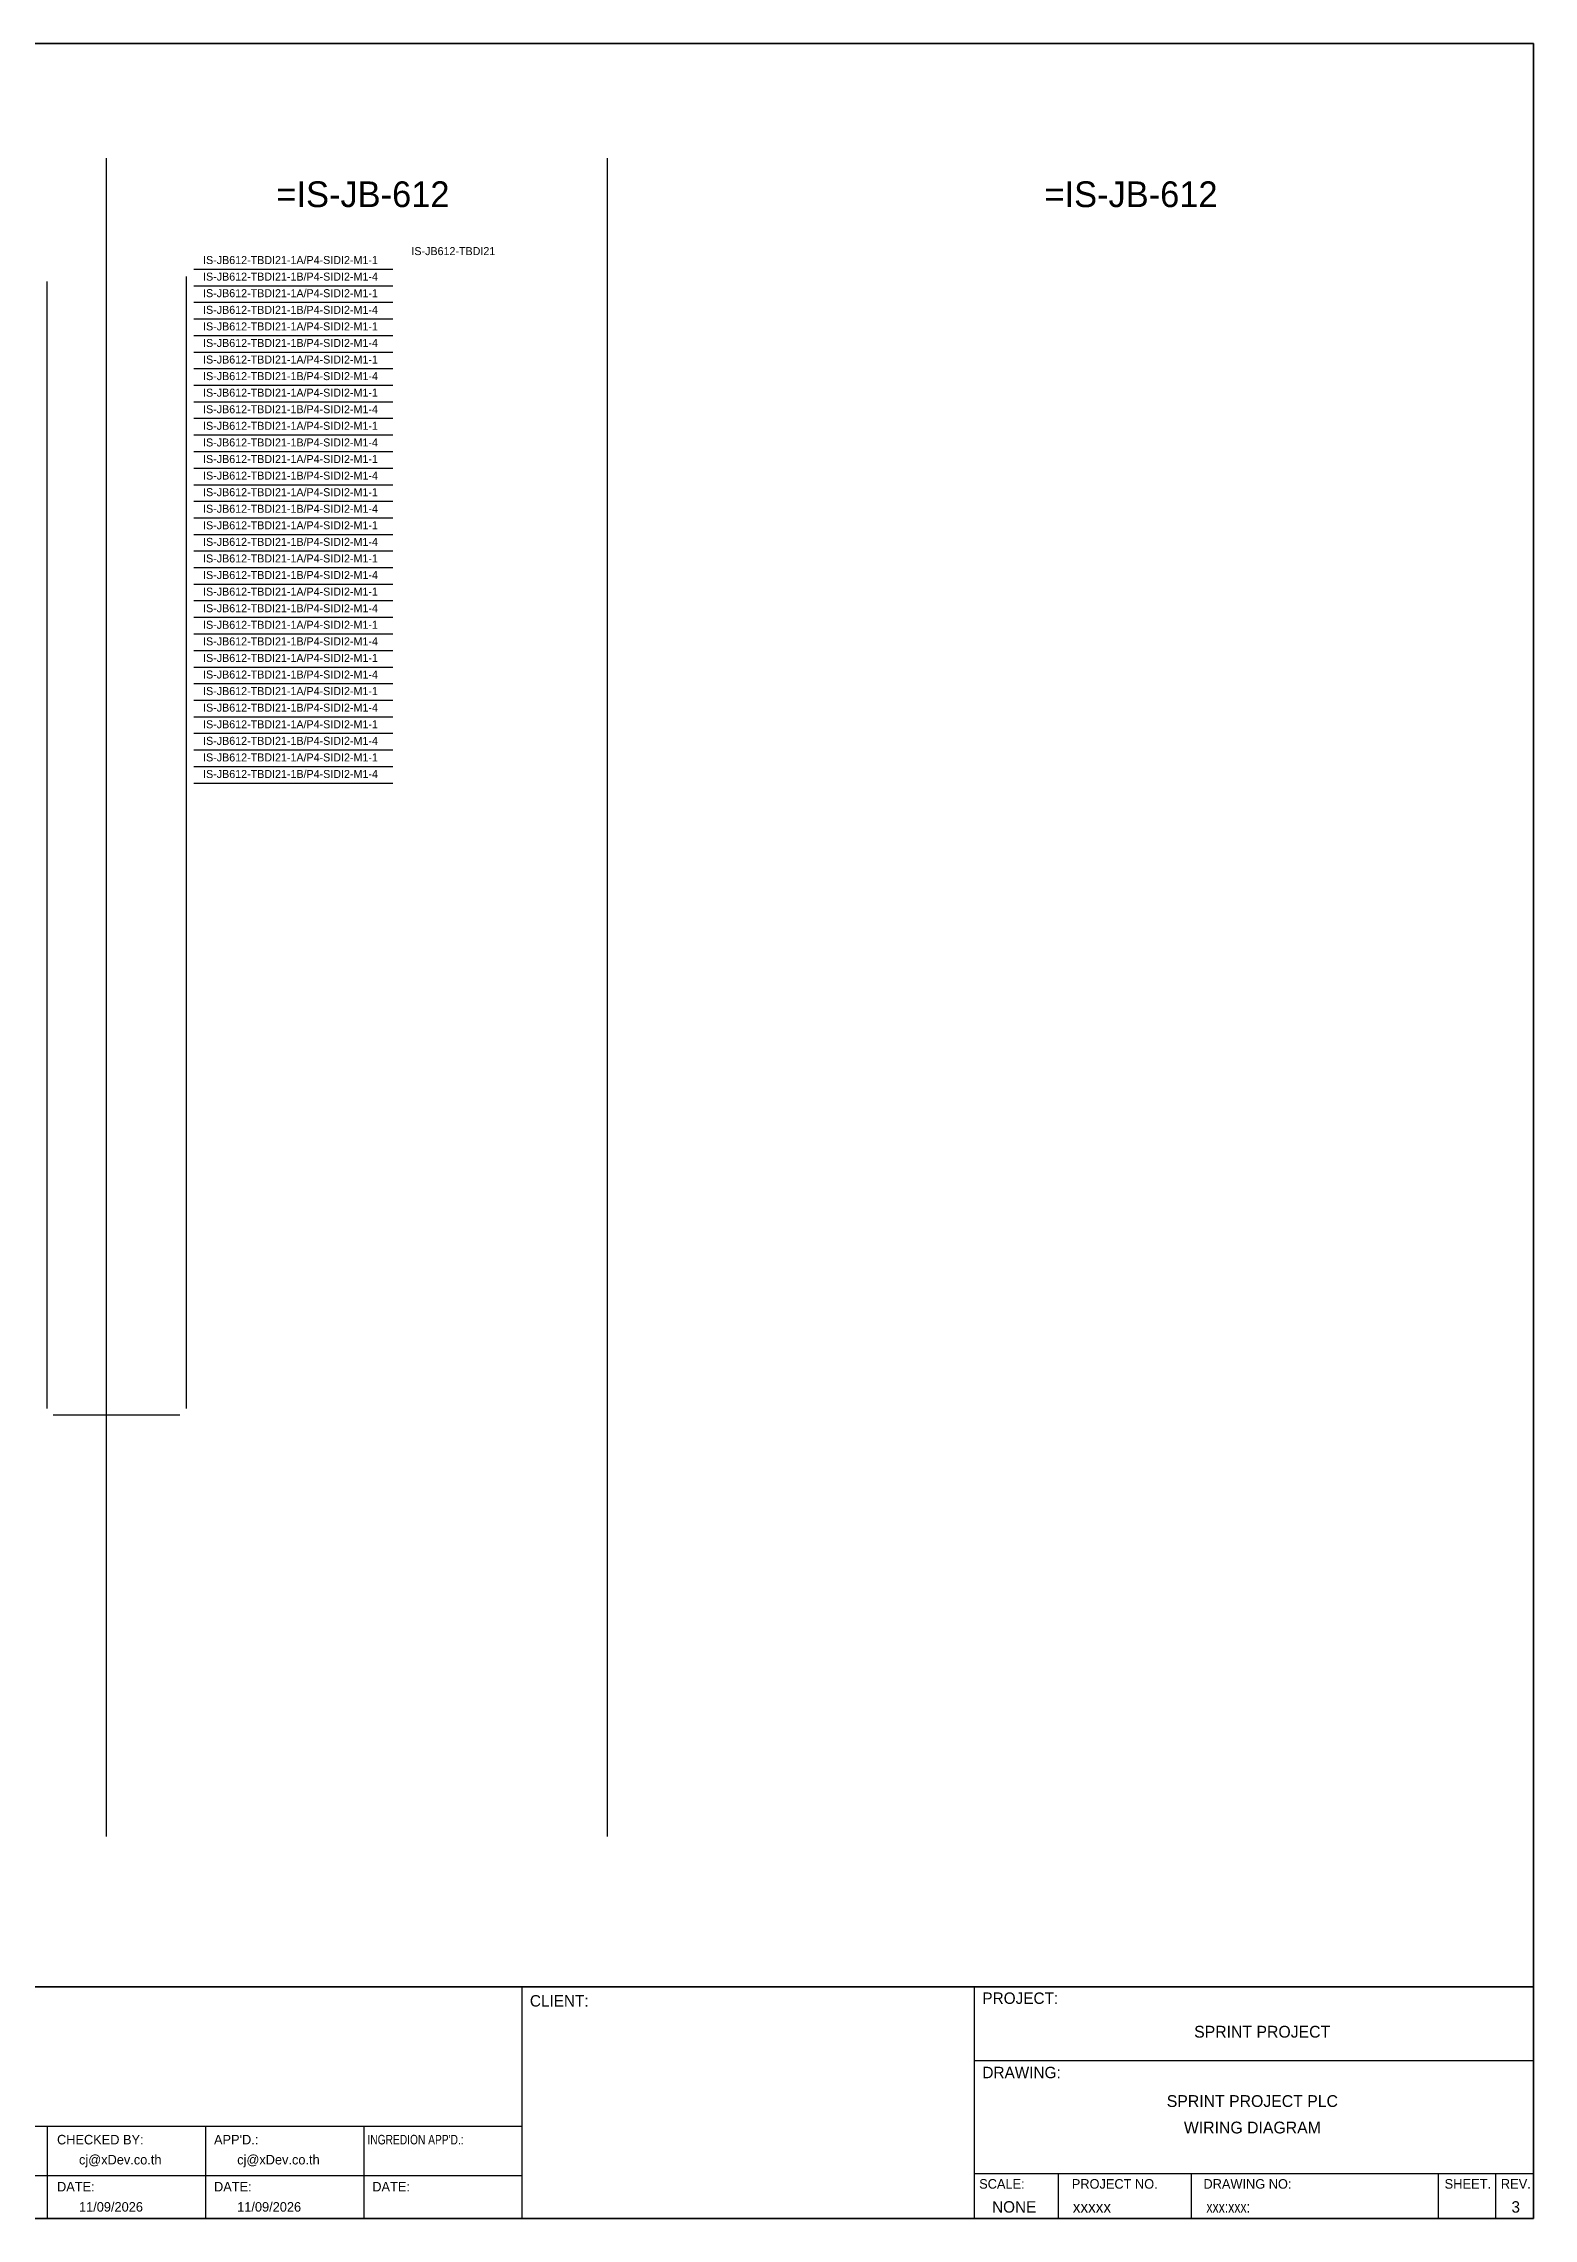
# Model space of a CAD drawing. Header units: metres. Extents: x 0 to 62600, y 0 to 2704.
# Drawn here: x 6234 to 8087, y 0 to 2704 of the extents above; entities that cross this region are included whole.
import ezdxf
from ezdxf.enums import TextEntityAlignment as Align

# ---------------------------------------------------------------- set-up
doc = ezdxf.new("R2010")
doc.units = ezdxf.units.M

msp = doc.modelspace()

# ---------------------------------------------------------------- linework, layer by layer
at = {"color": 4}
for p, q in [((7495.6, 56.1), (7495.6, 0)), ((7660.9, 56.1), (7660.9, 0))]:
    msp.add_line(p, q, dxfattribs=at)
at = {"color": 4, "ltscale": 0.5}
for p, q in [((7968, 56.1), (7968, 0)), ((7968, 56.1), (7968, 0)), ((8039.2, 56.1), (8039.2, 0)), ((8039.2, 56.1), (8039.2, 0))]:
    msp.add_line(p, q, dxfattribs=at)
at = {"layer": 'GT_1', "color": 4}
for p, q in [((6829.1, 0), (6829.1, 288.2)), ((7391.4, 0), (7391.4, 288.2)), ((7391.4, 0), (7391.4, 288.2)), ((7391.4, 0), (7391.4, 288.2)), ((6829.1, 114.3), (6042.1, 114.3)), ((6238.9, 0), (6238.9, 114.3)), ((6435.6, 0), (6435.6, 114.3)), ((6632.4, 0), (6632.4, 114.3)), ((7391.4, 56.1), (8086.6, 56.1)), ((6829.1, 52.9), (6042.1, 52.9))]:
    msp.add_line(p, q, dxfattribs=at)
at = {"layer": 'HELPPOINT', "color": 4, "lineweight": 35}
for p, q in [((4193.3, 2704.2), (8086.6, 2704.2)), ((4193.3, 2704.2), (8086.6, 2704.2)), ((8086.6, 2704.2), (8086.6, 0)), ((8086.6, 2704.2), (8086.6, 0)), ((8086.6, 0), (4193.3, 0)), ((8086.6, 0), (4193.3, 0))]:
    msp.add_line(p, q, dxfattribs=at)
at = {"layer": 'HELPPOINT', "color": 4}
for p, q in [((7391.4, 196.6), (8086.6, 196.6)), ((7391.4, 196.6), (8086.6, 196.6)), ((7391.4, 56.1), (8086.6, 56.1))]:
    msp.add_line(p, q, dxfattribs=at)
at = {"layer": 'IE-WIRE', "color": 4, "ltscale": 25.4}
for p, q in [((6237.8, 2408.1), (6237.8, 1007.1)), ((6411.3, 2414.6), (6411.3, 1007.1)), ((6420.5, 2423.7), (6668.2, 2423.7)), ((6420.5, 2423.7), (6668.2, 2423.7)), ((6420.5, 2403.1), (6668.2, 2403.1)), ((6420.5, 2403.1), (6668.2, 2403.1)), ((6420.5, 2382.5), (6668.2, 2382.5)), ((6420.5, 2382.5), (6668.2, 2382.5)), ((6420.5, 2361.9), (6668.2, 2361.9)), ((6420.5, 2361.9), (6668.2, 2361.9)), ((6420.5, 2341.2), (6668.2, 2341.2)), ((6420.5, 2341.2), (6668.2, 2341.2)), ((6420.5, 2320.6), (6668.2, 2320.6)), ((6420.5, 2320.6), (6668.2, 2320.6)), ((6420.5, 2300), (6668.2, 2300)), ((6420.5, 2300), (6668.2, 2300)), ((6420.5, 2279.4), (6668.2, 2279.4)), ((6420.5, 2279.4), (6668.2, 2279.4)), ((6420.5, 2258.8), (6668.2, 2258.8)), ((6420.5, 2258.8), (6668.2, 2258.8)), ((6420.5, 2238.2), (6668.2, 2238.2)), ((6420.5, 2238.2), (6668.2, 2238.2)), ((6420.5, 2217.6), (6668.2, 2217.6)), ((6420.5, 2217.6), (6668.2, 2217.6)), ((6420.5, 2197), (6668.2, 2197)), ((6420.5, 2197), (6668.2, 2197)), ((6420.5, 2176.3), (6668.2, 2176.3)), ((6420.5, 2176.3), (6668.2, 2176.3)), ((6420.5, 2155.7), (6668.2, 2155.7)), ((6420.5, 2155.7), (6668.2, 2155.7)), ((6420.5, 2135.1), (6668.2, 2135.1)), ((6420.5, 2135.1), (6668.2, 2135.1)), ((6420.5, 2114.5), (6668.2, 2114.5)), ((6420.5, 2114.5), (6668.2, 2114.5)), ((6420.5, 2093.9), (6668.2, 2093.9)), ((6420.5, 2093.9), (6668.2, 2093.9)), ((6420.5, 2073.3), (6668.2, 2073.3)), ((6420.5, 2073.3), (6668.2, 2073.3)), ((6420.5, 2052.7), (6668.2, 2052.7)), ((6420.5, 2052.7), (6668.2, 2052.7)), ((6420.5, 2032.1), (6668.2, 2032.1)), ((6420.5, 2032.1), (6668.2, 2032.1)), ((6420.5, 2011.5), (6668.2, 2011.5)), ((6420.5, 2011.5), (6668.2, 2011.5)), ((6420.5, 1990.8), (6668.2, 1990.8)), ((6420.5, 1990.8), (6668.2, 1990.8)), ((6420.5, 1970.2), (6668.2, 1970.2)), ((6420.5, 1970.2), (6668.2, 1970.2)), ((6420.5, 1949.6), (6668.2, 1949.6)), ((6420.5, 1949.6), (6668.2, 1949.6)), ((6420.5, 1929), (6668.2, 1929)), ((6420.5, 1929), (6668.2, 1929)), ((6420.5, 1908.4), (6668.2, 1908.4)), ((6420.5, 1908.4), (6668.2, 1908.4)), ((6420.5, 1887.8), (6668.2, 1887.8)), ((6420.5, 1887.8), (6668.2, 1887.8)), ((6420.5, 1867.2), (6668.2, 1867.2)), ((6420.5, 1867.2), (6668.2, 1867.2)), ((6420.5, 1846.6), (6668.2, 1846.6)), ((6420.5, 1846.6), (6668.2, 1846.6)), ((6420.5, 1825.9), (6668.2, 1825.9)), ((6420.5, 1825.9), (6668.2, 1825.9)), ((6420.5, 1805.3), (6668.2, 1805.3)), ((6420.5, 1805.3), (6668.2, 1805.3)), ((6420.5, 1784.7), (6668.2, 1784.7)), ((6420.5, 1784.7), (6668.2, 1784.7))]:
    msp.add_line(p, q, dxfattribs=at)
at = {"layer": 'IE-WIRE', "color": 4}
msp.add_line((6245.8, 999.1), (6403.3, 999.1), dxfattribs=at)
at = {"layer": 'MEMBER', "color": 4, "lineweight": 35}
msp.add_line((4193.3, 288.2), (8086.6, 288.2), dxfattribs=at)
msp.add_line((4193.3, 288.2), (8086.6, 288.2), dxfattribs=at)
at = {"layer": 'MEMBER', "color": 4}
for p, q in [((7391.4, 196.6), (8086.6, 196.6)), ((7391.4, 196.6), (8086.6, 196.6)), ((7391.4, 56.1), (8086.6, 56.1)), ((7391.4, 56.1), (8086.6, 56.1))]:
    msp.add_line(p, q, dxfattribs=at)
at = {"layer": 'x01001-FrameArea'}
for p, q in [((6311.5, 2561.5), (6311.5, 475)), ((6934.6, 2561.5), (6934.6, 475))]:
    msp.add_line(p, q, dxfattribs=at)

# ---------------------------------------------------------------- texts
at = {"color": 2}
for p in [(6631, 2516.8), (7586.1, 2516.8)]:
    msp.add_text('=IS-JB-612', height=32, dxfattribs=at).set_placement(p, align=Align.MIDDLE_CENTER)
at = {"color": 4}
for s, p in [('IS-JB612-TBDI21-1A/P4-SIDI2-M1-1', (6432.2, 2430)), ('IS-JB612-TBDI21-1B/P4-SIDI2-M1-4', (6432.2, 2409.4)), ('IS-JB612-TBDI21-1A/P4-SIDI2-M1-1', (6432.2, 2388.8)), ('IS-JB612-TBDI21-1B/P4-SIDI2-M1-4', (6432.2, 2368.1)), ('IS-JB612-TBDI21-1A/P4-SIDI2-M1-1', (6432.2, 2347.5)), ('IS-JB612-TBDI21-1B/P4-SIDI2-M1-4', (6432.2, 2326.9)), ('IS-JB612-TBDI21-1A/P4-SIDI2-M1-1', (6432.2, 2306.3)), ('IS-JB612-TBDI21-1B/P4-SIDI2-M1-4', (6432.2, 2285.7)), ('IS-JB612-TBDI21-1A/P4-SIDI2-M1-1', (6432.2, 2265.1)), ('IS-JB612-TBDI21-1B/P4-SIDI2-M1-4', (6432.2, 2244.5)), ('IS-JB612-TBDI21-1A/P4-SIDI2-M1-1', (6432.2, 2223.9)), ('IS-JB612-TBDI21-1B/P4-SIDI2-M1-4', (6432.2, 2203.2)), ('IS-JB612-TBDI21-1A/P4-SIDI2-M1-1', (6432.2, 2182.6)), ('IS-JB612-TBDI21-1B/P4-SIDI2-M1-4', (6432.2, 2162)), ('IS-JB612-TBDI21-1A/P4-SIDI2-M1-1', (6432.2, 2141.4)), ('IS-JB612-TBDI21-1B/P4-SIDI2-M1-4', (6432.2, 2120.8)), ('IS-JB612-TBDI21-1A/P4-SIDI2-M1-1', (6432.2, 2100.2)), ('IS-JB612-TBDI21-1B/P4-SIDI2-M1-4', (6432.2, 2079.6)), ('IS-JB612-TBDI21-1A/P4-SIDI2-M1-1', (6432.2, 2059)), ('IS-JB612-TBDI21-1B/P4-SIDI2-M1-4', (6432.2, 2038.4)), ('IS-JB612-TBDI21-1A/P4-SIDI2-M1-1', (6432.2, 2017.7)), ('IS-JB612-TBDI21-1B/P4-SIDI2-M1-4', (6432.2, 1997.1)), ('IS-JB612-TBDI21-1A/P4-SIDI2-M1-1', (6432.2, 1976.5)), ('IS-JB612-TBDI21-1B/P4-SIDI2-M1-4', (6432.2, 1955.9)), ('IS-JB612-TBDI21-1A/P4-SIDI2-M1-1', (6432.2, 1935.3)), ('IS-JB612-TBDI21-1B/P4-SIDI2-M1-4', (6432.2, 1914.7)), ('IS-JB612-TBDI21-1A/P4-SIDI2-M1-1', (6432.2, 1894.1)), ('IS-JB612-TBDI21-1B/P4-SIDI2-M1-4', (6432.2, 1873.5)), ('IS-JB612-TBDI21-1A/P4-SIDI2-M1-1', (6432.2, 1852.8)), ('IS-JB612-TBDI21-1B/P4-SIDI2-M1-4', (6432.2, 1832.2)), ('IS-JB612-TBDI21-1A/P4-SIDI2-M1-1', (6432.2, 1811.6)), ('IS-JB612-TBDI21-1B/P4-SIDI2-M1-4', (6432.2, 1791))]:
    msp.add_text(s, height=9.949, dxfattribs=at).set_placement(p)
msp.add_text('IS-JB612-TBDI21', height=9.949, dxfattribs=at).set_placement((6743.4, 2446.1), align=Align.MIDDLE_CENTER)
at = {"color": 4, "ltscale": 100}
for s, p in [('SPRINT PROJECT', (7749.2, 232.2)), ('SPRINT PROJECT PLC', (7737, 146)), ('WIRING DIAGRAM', (7737, 113.1))]:
    msp.add_text(s, height=14.693, dxfattribs=at).set_placement(p, align=Align.MIDDLE_CENTER)
at = {"layer": 'GT_1', "color": 4}
for s, p in [('CLIENT:', (6838.6, 263.5)), ('PROJECT:', (7401.3, 266.8)), ('DRAWING:', (7401.3, 174.4))]:
    msp.add_text(s, height=14.25, dxfattribs=at).set_placement(p)
at = {"layer": 'MEMBER', "color": 4, "ltscale": 0.8}
for s, height, p in [('CHECKED BY:', 11.875, (6250.6, 92.1)), ("APP'D.:", 11.88, (6445.8, 92.1)), ('cj@xDev.co.th', 11.875, (6277.9, 67.2)), ('cj@xDev.co.th', 11.875, (6474.6, 67.2)), ('DATE:', 11.88, (6250.6, 33.6)), ('DATE:', 11.88, (6445.8, 33.6)), ('DATE:', 11.88, (6642.6, 33.6)), ('SCALE:', 11.88, (7397.3, 37.1)), ('PROJECT NO.', 11.875, (7512.5, 37.1)), ('DRAWING NO:', 11.875, (7676.2, 37.1)), ('SHEET.', 12, (7976, 37.1)), ('REV.', 12, (8045.9, 37.1)), ('11/09/2026', 11.88, (6277.9, 8.5)), ('11/09/2026', 11.88, (6474.6, 8.5)), ('NONE', 14.23, (7413.3, 7.3)), ('xxxxx', 14.23, (7513.7, 7.3))]:
    msp.add_text(s, height=height, dxfattribs=at).set_placement(p)
at = {"layer": 'MEMBER', "color": 4, "ltscale": 0.8, "width": 0.8}
for s, height, p in [("INGREDION APP'D.:", 11.875, (6636.6, 92.1)), ('xxx:xxx:', 14.23, (7679.9, 7.3))]:
    msp.add_text(s, height=height, dxfattribs=at).set_placement(p)
at = {"layer": 'MEMBER', "color": 4, "ltscale": 0.8}
msp.add_text('3', height=14.2, dxfattribs=at).set_placement((8064.5, 7.3), align=Align.CENTER)

doc.saveas('drawing.dxf')
